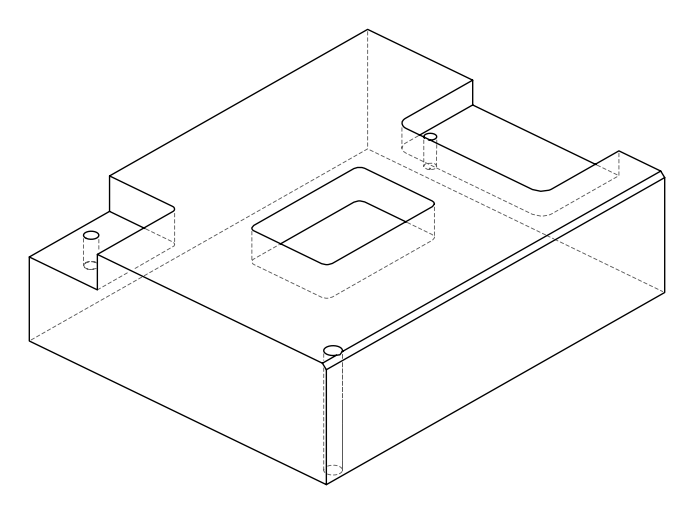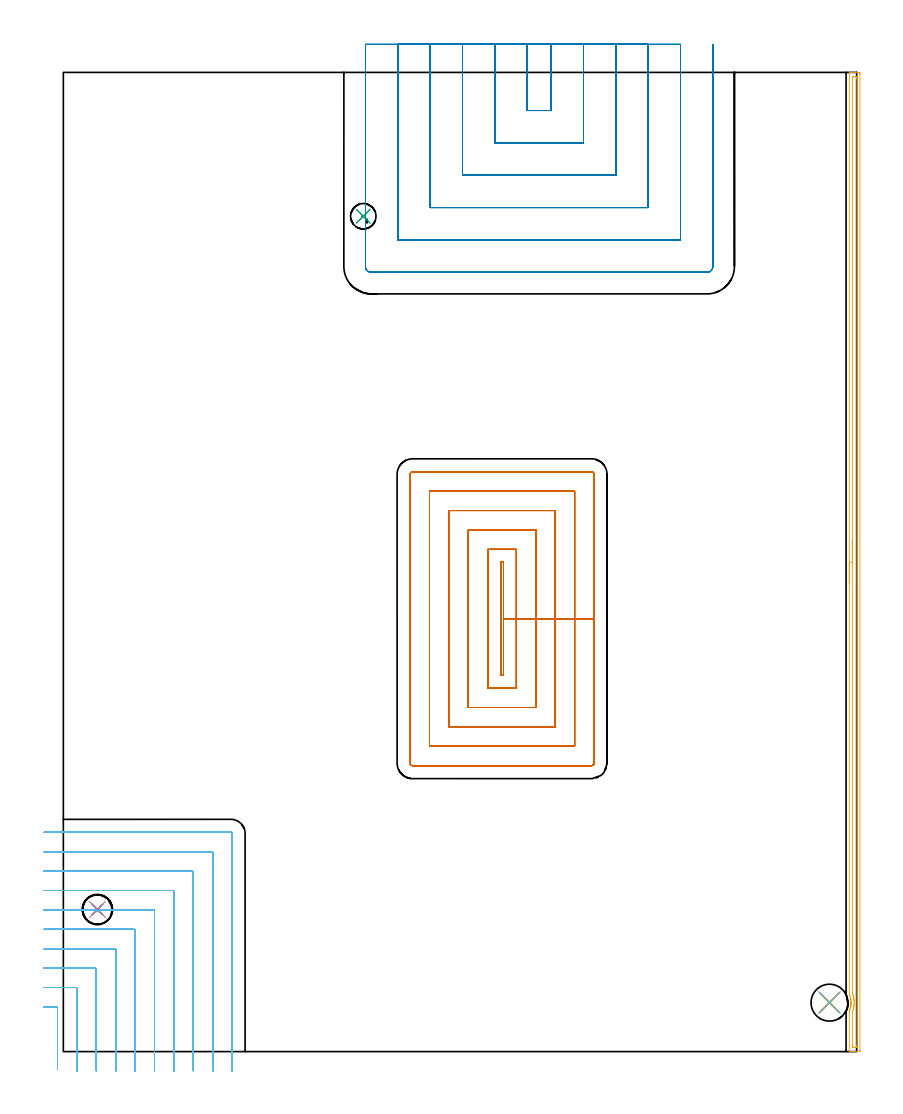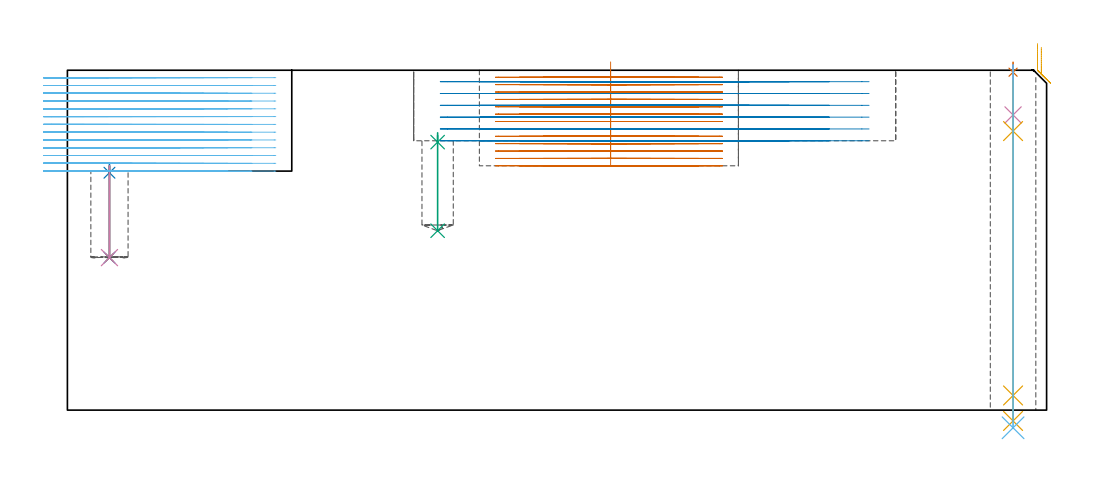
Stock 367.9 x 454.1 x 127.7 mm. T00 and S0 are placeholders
(PLAN: 14 operations, 10 tool changes, 114 min)
(1 SPOT_DRILL | STEP1HOLE | NXT0321_9005460120000 | 0.03 min | 6 mm3)
(2 SPOT_DRILL_1 | STEP1POCKET | NXT0321_9005460120000 | 0.04 min | 4181 mm3)
(3 SPOT_DRILL_2 | STEP1POCKET_1 | NXT0321_9005460120000 | 0.03 min | 2886 mm3)
(4 DRILL_BLIND_HOLE_INTO_CENTER | STEP1HOLE | NXT0301_083 | 0.08 min | 1511 mm3)
(5 GUN_DRILL_THROUGH_HOLE | STEP1HOLE | UGT0307_008 | 0.63 min | 10620 mm3)
(6 DRILL_TO_ENLARGE_THROUGH_HOLE | STEP1HOLE | UGT0301_242 | 0.55 min | 17125 mm3)
(7 DRILL_BLIND_HOLE_INTO_CENTER_1 | STEP1POCKET | NXT0301_056 | 0.15 min | 1794 mm3)
(8 DRILL_TO_ENLARGE_BLIND_HOLE | STEP1POCKET | UGT0301_374 | 0.15 min | 3334 mm3)
(9 DRILL_BLIND_HOLE_INTO_CENTER_2 | STEP1POCKET_1 | NXT0301_089 | 0.15 min | 3619 mm3)
(10 BORE_BLIND_HOLE | STEP1POCKET | UGT0332_064 | 0.15 min | 1490 mm3)
(11 AREA_MILL | FG_CHAMFER_SURFACE | UGT0205_001 | 7.45 min | 5450 mm3)
(12 MILL_CORNER_NOTCH_RECTANGULAR | CORNER_NOTCH_RECTANGULAR | NXT0201_011 | Follow Part, ap 3, ae 75% | 33.82 min | 337925 mm3)
(13 MILL_RECTANGULAR_POCKET | POCKET_RECTANGULAR_STRAIGHT | NXT0201_011 | Follow Part, ap 3, ae 75% | 43.97 min | 516505 mm3)
(14 MILL_SLOT | SLOT_PARTIAL_RECTANGULAR | UGT0201_136 | Follow Part, ap 5, ae 75% | 26.8 min | 488137 mm3)
(TOOL NXT0321_9005460120000 | NC Spot Drill, 142deg, 12mm, Carbide, Uncoated | D12 PA142 FL30 Z2)
(TOOL NXT0301_083 | Carbide Drill 11.2mm [860.1-1120-056A1-MM 2214] | D11.2 PA140 FL72 Z2)
(TOOL UGT0307_008 | Gun Drill 11 mm | D11 PA130 FL24 Z1)
(TOOL UGT0301_242 | Twist Drill 17.1 mm | D17.1 PA118 FL130 Z2)
(TOOL NXT0301_056 | Carbide Drill 8.5mm [860.1-0850-026A1-MM 2214] | D8.5 PA140 FL47 Z2)
(TOOL UGT0301_374 | Twist Drill Flat Bottom 13 mm | D13 PA180 FL101 Z2)
(TOOL NXT0301_089 | Carbide Drill 11.8mm [860.1-1180-035A1-MM 2214] | D11.8 PA140 FL55 Z2)
(TOOL UGT0332_064 | 14 mm Boring Bar Slip Fit | D14)
(TOOL UGT0205_001 | Chamfer Mill 20 x 3 x 45 deg. | D20 FL50 Z2)
(TOOL NXT0201_011 | ENDMILL 12mm [2P460-1200-NA 1630] | D12 FL38 Z6)
(TOOL UGT0201_136 | Carbide End Mill 20.0 | D20 FL30 Z4)
(OP 1 SPOT_DRILL)
G17 G21 G94 G90
T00 M6
G54
G17 G0 G90 X355.3 Y22.7 S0 M3
G43 Z137.7 H0
G94 G81 G98 Z126.964 F250. R130.7
G80
M5
M2
(OP 2 SPOT_DRILL_1)
G17 G21 G94 G90
T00 M6
G54
G17 G0 G90 X15.8 Y65.9 S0 M3
G43 Z137.7 H0
G94 G81 G98 Z89.189 F250. R92.8
G80
M5
M2
(OP 3 SPOT_DRILL_2)
G17 G21 G94 G90
T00 M6
G54
G17 G0 G90 X139.1 Y387.4 S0 M3
G43 Z137.7 H0
G94 G81 G98 Z100.692 F250. R104.2
G80
M5
M2
(OP 4 DRILL_BLIND_HOLE_INTO_CENTER)
G17 G21 G94 G90
T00 M6
G54
G17 G0 G90 X355.3 Y22.7 S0 M3
G43 Z137.7 H1
G94 G81 G98 Z110.9 F250. R129.7
G80
M5
M2
(OP 5 GUN_DRILL_THROUGH_HOLE)
G17 G21 G94 G90
T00 M6
G54
G17 G0 G90 X355.3 Y22.7 M8
G43 Z137.7 H0
Z123.803
S716 M3
G94 G1 Z104.837 F125. M26
G4 X.084
Z5.5 F250.
G4 X.084
Z-4.065 F125.
G4 X.084
M5
M9
G0 Z123.803
Z137.7
M2
(OP 6 DRILL_TO_ENLARGE_THROUGH_HOLE)
G17 G21 G94 G90
T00 M6
G54
G17 G0 G90 X355.3 Y22.7 S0 M3
G43 Z137.7 H0
G94 G73 G98 Z-6.637 F250. Q16.792 R129.7
G80
M5
M2
(OP 7 DRILL_BLIND_HOLE_INTO_CENTER_1)
G17 G21 G94 G90
T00 M6
G54
G17 G0 G90 X15.8 Y65.9 S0 M3
G43 Z137.7 H1
G94 G81 G98 Z57.3 F250. R91.8
G80
M5
M2
(OP 8 DRILL_TO_ENLARGE_BLIND_HOLE)
G17 G21 G94 G90
T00 M6
G54
G17 G0 G90 X15.8 Y65.9 S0 M3
G43 Z137.7 H0
G94 G81 G98 Z57.3 F250. R91.8
G80
M5
M2
(OP 9 DRILL_BLIND_HOLE_INTO_CENTER_2)
G17 G21 G94 G90
T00 M6
G54
G17 G0 G90 X139.1 Y387.4 S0 M3
G43 Z137.7 H1
G94 G81 G98 Z67.4 F250. R103.2
G80
M5
M2
(OP 10 BORE_BLIND_HOLE)
G17 G21 G94 G90
T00 M6
G54
G17 G0 G90 X15.8 Y65.9 S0 M3
G43 Z137.7 H0
G94 G85 G98 Z57.3 F250. R91.8
G80
M5
M2
(OP 11 AREA_MILL)
G17 G21 G94 G90
T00 M6
G54
G17 G0 G90 X364.5 Y216.926 S1061 M3
G43 Z137.7 H0
G94 G1 Y216.964 Z136.828 F250.
Y217.078 Z135.963
Y217.266 Z135.112
Y217.529 Z134.28
Y217.863 Z133.474
Y218.265 Z132.7
Y218.734 Z131.964
Y219.265 Z131.272
Y219.855 Z130.629
Y220.498 Z130.04
Y221.19 Z129.508
Y221.926 Z129.04
Y222.699 Z128.637
Y223.505 Z128.303
Y224.337 Z128.041
Y225.189 Z127.852
Y226.054 Z127.738
Y226.926 Z127.7
Y453.93
X364.503 Y454.09 Z127.688
X364.604 Y454.098 Z127.588
X364.711 Y454.1 Z127.489
X364.986 Z127.213
X365.646 Z126.548
X366.846 Z125.351
X367.385 Z124.809
X368.853 Z123.342
X369.123 Y454.097 Z123.073
X369.394 Y454.09 Z122.802
X369.398 Y453.767 Z122.8
X369.4 Y453.484
Y453.198
Y0.616
X369.398 Y0.333
X369.393 Y0.01 Z122.803
X369.123 Y0. Z123.073
X367.385 Z124.809
X366.846 Z125.351
X366.515 Z125.68
X365.977 Z126.219
X365.646 Z126.548
X364.711 Z127.489
X364.605 Z127.587
X364.555 Y0.003 Z127.636
X364.503 Y0.01 Z127.688
X364.5 Y0.17 Z127.7
Y18.481
X364.507 Y18.982 Z127.693
X364.509 Y19.002 Z127.691
X364.56 Y19.114 Z127.64
X364.67 Y19.374 Z127.528
X364.707 Y19.461 Z127.491
X364.871 Y19.905 Z127.325
X364.984 Y20.267 Z127.209
X365.012 Y20.354 Z127.183
X365.036 Y20.442 Z127.162
X365.067 Y20.566 Z127.13
X365.103 Y20.714 Z127.091
X365.125 Y20.799 Z127.07
X365.179 Y21.058 Z127.019
X365.199 Y21.161 Z126.998
X365.217 Y21.247 Z126.982
X365.248 Y21.456 Z126.952
X365.282 Y21.693 Z126.917
X365.323 Y22.14 Z126.874
X365.33 Y22.384 Z126.86
X365.334 Y22.437
X365.336 Y22.489 Z126.857
X365.341 Y22.586 Z126.855
X365.338 Y22.779 Z126.854
X365.337 Y22.848 Z126.857
Y22.851
X365.333 Y22.947 Z126.855
X365.335 Y22.984 Z126.859
Y23.033 Z126.86
X365.308 Y23.479 Z126.891
X365.255 Y23.925 Z126.944
X365.212 Y24.176 Z126.988
X365.178 Y24.373 Z127.022
X365.076 Y24.818 Z127.123
X364.97 Y25.18 Z127.226
X364.946 Y25.266 Z127.252
X364.791 Y25.711 Z127.406
X364.558 Y26.286 Z127.638
X364.506 Y26.42 Z127.691
X364.5 Y26.52 Z127.7
Y226.926
X365.914 Z126.286
X365.915 Y451.422 Z126.285
X365.916 Y451.697 Z126.284
X365.919 Y452.006 Z126.281
X365.921 Y452.075 Z126.279
X365.994 Y452.09 Z126.206
X366.127 Y452.096 Z126.073
X366.515 Y452.099 Z125.685
X366.993 Y452.1 Z125.207
X367.385 Z124.815
X367.864 Y452.098 Z124.336
X367.961 Y452.091 Z124.239
X367.979 Y452.089 Z124.221
X367.981 Y452.056 Z124.219
X367.984 Y451.974 Z124.216
X367.985 Y451.697 Z124.215
X367.986 Y451.079 Z124.214
X367.985 Y2.678 Z124.215
X367.984 Y2.403 Z124.216
X367.981 Y2.094 Z124.219
X367.979 Y2.025 Z124.221
X367.906 Y2.01 Z124.294
X367.773 Y2.004 Z124.427
X367.385 Y2.001 Z124.815
X366.907 Y2. Z125.293
X366.515 Z125.685
X366.036 Y2.002 Z126.164
X365.939 Y2.009 Z126.261
X365.921 Y2.011 Z126.279
X365.919 Y2.044 Z126.281
X365.916 Y2.126 Z126.284
X365.915 Y2.403 Z126.285
X365.914 Y3.021 Z126.286
Y17.588
X365.916 Y18.204 Z126.284
X365.919 Y18.343 Z126.281
X365.921 Y18.41 Z126.279
X366.25 Y19.374 Z125.95
X366.287 Y19.491 Z125.913
X366.313 Y19.583 Z125.887
X366.485 Y20.267 Z125.715
X366.515 Y20.393 Z125.685
X366.626 Y21.047 Z125.574
X366.642 Y21.161 Z125.558
X366.716 Y21.847 Z125.484
X366.73 Y22.054 Z125.47
X366.75 Y22.706 Z125.45
X366.746 Y22.947 Z125.454
X366.711 Y23.639 Z125.489
X366.692 Y23.84 Z125.508
X366.648 Y24.213 Z125.552
X366.582 Y24.665 Z125.618
X366.57 Y24.733 Z125.63
X366.515 Y25.014 Z125.685
X366.363 Y25.627 Z125.837
X366.302 Y25.847 Z125.898
X366.08 Y26.52 Z126.12
X365.987 Y26.794 Z126.213
X365.921 Y26.986 Z126.279
X365.918 Y27.134 Z126.282
X365.916 Y27.413 Z126.284
X365.914 Y28.031 Z126.286
Y28.306
Y226.926
Y227.797 Z126.324
Y228.662 Z126.438
Y229.514 Z126.626
Y230.346 Z126.889
Y231.152 Z127.223
Y231.926 Z127.625
Y232.661 Z128.094
Y233.353 Z128.625
Y233.997 Z129.215
Y234.586 Z129.858
Y235.117 Z130.55
Y235.586 Z131.286
Y235.989 Z132.06
Y236.323 Z132.866
Y236.585 Z133.698
Y236.774 Z134.549
Y236.888 Z135.414
Y236.926 Z136.286
G0 Z137.7
M5
M2
(OP 12 MILL_CORNER_NOTCH_RECTANGULAR)
G17 G21 G94 G90
T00 M6
G54
G17 G0 G90 X-2.7 Y-8.358 S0 M3
G43 Z137.83 H1
Z124.905
G94 G1 Y-5.358 F250.
Y20.106 F500.
G3 X-3.294 Y20.7 R0.6
G1 X-6.
X-9. F250.
G0 Z137.83
X6.3 Y-9.
Z124.905
G1 Y-6.
Y29.106 F500.
G3 X5.706 Y29.7 R0.6
G1 X-6.
X-9. F250.
G0 Z137.83
X15.3 Y-9.
Z124.905
G1 Y-6.
Y38.105 F500.
G3 X14.705 Y38.7 R0.6
G1 X-6.
X-9. F250.
G0 Z137.83
X24.3 Y-9.
Z124.905
G1 Y-6.
Y47.105 F500.
G3 X23.705 Y47.7 R0.6
G1 X-6.
X-9. F250.
G0 Z137.83
X33.3 Y-9.
Z124.905
G1 Y-6.
Y56.105 F500.
G3 X32.705 Y56.7 R0.6
G1 X-6.
X-9. F250.
G0 Z137.83
X42.3 Y-9.
Z124.905
G1 Y-6.
Y65.105 F500.
G3 X41.705 Y65.7 R0.6
G1 X16.768
G2 X16.108 Y64.963 R0.969
X15.486 Y64.965 R0.865
G1 X15.291 Y65.049
X15.235 Y65.085
G2 X14.835 Y65.7 R1.014
G1 X-6.
X-9. F250.
G0 Z137.83
X51.3 Y-9.
Z124.905
G1 Y-6.
Y74.104 F500.
G3 X50.704 Y74.7 R0.6
G1 X-6.
X-9. F250.
G0 Z137.83
X60.3 Y-9.
Z124.905
G1 Y-6.
Y83.104 F500.
G3 X59.704 Y83.7 R0.6
G1 X-6.
X-9. F250.
G0 Z137.83
X69.3 Y-9.
Z124.905
G1 Y-6.
Y92.104 F500.
G3 X68.704 Y92.7 R0.6
G1 X-6.
X-9. F250.
G0 Z137.83
X78.3 Y-9.
Z124.905
G1 Y-6.
Y101.104 F500.
G3 X77.704 Y101.7 R0.6
G1 X-6.
X-9. F250.
G0 Z137.83
X-2.7 Y-8.358
Z121.979
G1 Y-5.358
Y20.106 F500.
G3 X-3.294 Y20.7 R0.6
G1 X-6.
X-9. F250.
G0 Z137.83
X6.3 Y-9.
Z121.979
G1 Y-6.
Y29.106 F500.
G3 X5.706 Y29.7 R0.6
G1 X-6.
X-9. F250.
G0 Z137.83
X15.3 Y-9.
Z121.979
G1 Y-6.
Y38.105 F500.
G3 X14.705 Y38.7 R0.6
G1 X-6.
X-9. F250.
G0 Z137.83
X24.3 Y-9.
Z121.979
G1 Y-6.
Y47.105 F500.
G3 X23.705 Y47.7 R0.6
G1 X-6.
X-9. F250.
G0 Z137.83
X33.3 Y-9.
Z121.979
G1 Y-6.
Y56.105 F500.
G3 X32.705 Y56.7 R0.6
G1 X-6.
X-9. F250.
G0 Z137.83
X42.3 Y-9.
Z121.979
G1 Y-6.
Y65.105 F500.
G3 X41.705 Y65.7 R0.6
G1 X16.768
G2 X16.108 Y64.963 R0.969
X15.486 Y64.965 R0.865
G1 X15.291 Y65.049
X15.235 Y65.085
G2 X14.835 Y65.7 R1.015
G1 X-6.
X-9. F250.
G0 Z137.83
X51.3 Y-9.
Z121.979
G1 Y-6.
Y74.104 F500.
G3 X50.704 Y74.7 R0.6
G1 X-6.
X-9. F250.
G0 Z137.83
X60.3 Y-9.
Z121.979
G1 Y-6.
Y83.104 F500.
G3 X59.704 Y83.7 R0.6
G1 X-6.
X-9. F250.
G0 Z137.83
X69.3 Y-9.
Z121.979
G1 Y-6.
Y92.104 F500.
G3 X68.704 Y92.7 R0.6
G1 X-6.
X-9. F250.
G0 Z137.83
X78.3 Y-9.
Z121.979
G1 Y-6.
Y101.104 F500.
G3 X77.704 Y101.7 R0.6
G1 X-6.
X-9. F250.
G0 Z137.83
X-2.7 Y-8.358
Z119.054
G1 Y-5.358
Y20.106 F500.
G3 X-3.294 Y20.7 R0.6
G1 X-6.
X-9. F250.
G0 Z137.83
X6.3 Y-9.
Z119.054
G1 Y-6.
Y29.106 F500.
G3 X5.706 Y29.7 R0.6
G1 X-6.
X-9. F250.
G0 Z137.83
X15.3 Y-9.
Z119.054
G1 Y-6.
Y38.105 F500.
G3 X14.705 Y38.7 R0.6
G1 X-6.
X-9. F250.
G0 Z137.83
X24.3 Y-9.
Z119.054
G1 Y-6.
Y47.105 F500.
G3 X23.705 Y47.7 R0.6
G1 X-6.
X-9. F250.
G0 Z137.83
X33.3 Y-9.
Z119.054
G1 Y-6.
Y56.105 F500.
G3 X32.705 Y56.7 R0.6
G1 X-6.
X-9. F250.
G0 Z137.83
X42.3 Y-9.
Z119.054
G1 Y-6.
Y65.105 F500.
G3 X41.705 Y65.7 R0.6
G1 X16.768
G2 X16.108 Y64.963 R0.969
X15.486 Y64.965 R0.865
G1 X15.291 Y65.049
X15.235 Y65.085
G2 X14.835 Y65.7 R1.015
G1 X-6.
X-9. F250.
G0 Z137.83
X51.3 Y-9.
Z119.054
G1 Y-6.
Y74.104 F500.
G3 X50.704 Y74.7 R0.6
G1 X-6.
X-9. F250.
G0 Z137.83
X60.3 Y-9.
Z119.054
G1 Y-6.
Y83.104 F500.
G3 X59.704 Y83.7 R0.6
G1 X-6.
X-9. F250.
G0 Z137.83
X69.3 Y-9.
Z119.054
G1 Y-6.
Y92.104 F500.
G3 X68.704 Y92.7 R0.6
G1 X-6.
X-9. F250.
G0 Z137.83
X78.3 Y-9.
Z119.054
G1 Y-6.
Y101.104 F500.
G3 X77.704 Y101.7 R0.6
G1 X-6.
X-9. F250.
G0 Z137.83
X-2.7 Y-8.358
Z116.129
G1 Y-5.358
Y20.106 F500.
G3 X-3.294 Y20.7 R0.6
G1 X-6.
X-9. F250.
G0 Z137.83
X6.3 Y-9.
Z116.129
G1 Y-6.
Y29.106 F500.
G3 X5.706 Y29.7 R0.6
G1 X-6.
X-9. F250.
G0 Z137.83
X15.3 Y-9.
Z116.129
G1 Y-6.
Y38.105 F500.
G3 X14.705 Y38.7 R0.6
G1 X-6.
X-9. F250.
G0 Z137.83
X24.3 Y-9.
Z116.129
G1 Y-6.
Y47.105 F500.
G3 X23.705 Y47.7 R0.6
G1 X-6.
X-9. F250.
G0 Z137.83
X33.3 Y-9.
Z116.129
G1 Y-6.
Y56.105 F500.
G3 X32.705 Y56.7 R0.6
G1 X-6.
X-9. F250.
G0 Z137.83
X42.3 Y-9.
Z116.129
G1 Y-6.
Y65.105 F500.
G3 X41.705 Y65.7 R0.6
G1 X16.768
G2 X16.108 Y64.963 R0.969
X15.486 Y64.965 R0.866
G1 X15.291 Y65.049
X15.235 Y65.085
G2 X14.835 Y65.7 R1.015
G1 X-6.
X-9. F250.
G0 Z137.83
X51.3 Y-9.
Z116.129
G1 Y-6.
Y74.104 F500.
G3 X50.704 Y74.7 R0.6
G1 X-6.
X-9. F250.
G0 Z137.83
X60.3 Y-9.
Z116.129
G1 Y-6.
Y83.104 F500.
G3 X59.704 Y83.7 R0.6
G1 X-6.
X-9. F250.
G0 Z137.83
X69.3 Y-9.
Z116.129
G1 Y-6.
Y92.104 F500.
G3 X68.704 Y92.7 R0.6
G1 X-6.
X-9. F250.
G0 Z137.83
X78.3 Y-9.
Z116.129
G1 Y-6.
Y101.104 F500.
G3 X77.704 Y101.7 R0.6
G1 X-6.
X-9. F250.
G0 Z137.83
X-2.7 Y-8.358
Z113.203
G1 Y-5.358
Y20.106 F500.
G3 X-3.294 Y20.7 R0.6
G1 X-6.
X-9. F250.
G0 Z137.83
X6.3 Y-9.
Z113.203
G1 Y-6.
Y29.106 F500.
G3 X5.706 Y29.7 R0.6
G1 X-6.
X-9. F250.
G0 Z137.83
X15.3 Y-9.
Z113.203
G1 Y-6.
Y38.105 F500.
G3 X14.705 Y38.7 R0.6
G1 X-6.
X-9. F250.
G0 Z137.83
X24.3 Y-9.
Z113.203
G1 Y-6.
Y47.105 F500.
G3 X23.705 Y47.7 R0.6
G1 X-6.
X-9. F250.
G0 Z137.83
X33.3 Y-9.
Z113.203
G1 Y-6.
Y56.105 F500.
G3 X32.705 Y56.7 R0.6
G1 X-6.
X-9. F250.
G0 Z137.83
X42.3 Y-9.
Z113.203
G1 Y-6.
Y65.105 F500.
G3 X41.705 Y65.7 R0.6
G1 X16.768
G2 X16.108 Y64.963 R0.969
X15.486 Y64.965 R0.866
G1 X15.291 Y65.049
X15.235 Y65.085
G2 X14.835 Y65.7 R1.014
G1 X-6.
X-9. F250.
G0 Z137.83
X51.3 Y-9.
Z113.203
G1 Y-6.
Y74.104 F500.
G3 X50.704 Y74.7 R0.6
G1 X-6.
X-9. F250.
G0 Z137.83
X60.3 Y-9.
Z113.203
G1 Y-6.
Y83.104 F500.
G3 X59.704 Y83.7 R0.6
G1 X-6.
X-9. F250.
G0 Z137.83
X69.3 Y-9.
Z113.203
G1 Y-6.
Y92.104 F500.
G3 X68.704 Y92.7 R0.6
G1 X-6.
X-9. F250.
G0 Z137.83
X78.3 Y-9.
Z113.203
G1 Y-6.
Y101.104 F500.
G3 X77.704 Y101.7 R0.6
G1 X-6.
X-9. F250.
G0 Z137.83
X-2.7 Y-8.358
Z110.278
G1 Y-5.358
Y20.106 F500.
G3 X-3.294 Y20.7 R0.6
G1 X-6.
X-9. F250.
G0 Z137.83
X6.3 Y-9.
Z110.278
G1 Y-6.
Y29.106 F500.
G3 X5.706 Y29.7 R0.6
G1 X-6.
X-9. F250.
G0 Z137.83
X15.3 Y-9.
Z110.278
G1 Y-6.
Y38.105 F500.
G3 X14.705 Y38.7 R0.6
G1 X-6.
X-9. F250.
G0 Z137.83
X24.3 Y-9.
Z110.278
G1 Y-6.
Y47.105 F500.
G3 X23.705 Y47.7 R0.6
G1 X-6.
X-9. F250.
G0 Z137.83
X33.3 Y-9.
Z110.278
G1 Y-6.
Y56.105 F500.
G3 X32.705 Y56.7 R0.6
G1 X-6.
X-9. F250.
G0 Z137.83
X42.3 Y-9.
Z110.278
G1 Y-6.
Y65.105 F500.
G3 X41.705 Y65.7 R0.6
G1 X16.768
G2 X16.108 Y64.963 R0.969
X15.486 Y64.965 R0.865
G1 X15.291 Y65.049
X15.235 Y65.085
G2 X14.835 Y65.7 R1.016
G1 X-6.
X-9. F250.
G0 Z137.83
X51.3 Y-9.
Z110.278
G1 Y-6.
Y74.104 F500.
G3 X50.704 Y74.7 R0.6
G1 X-6.
X-9. F250.
G0 Z137.83
X60.3 Y-9.
Z110.278
G1 Y-6.
Y83.104 F500.
G3 X59.704 Y83.7 R0.6
G1 X-6.
X-9. F250.
G0 Z137.83
X69.3 Y-9.
Z110.278
G1 Y-6.
Y92.104 F500.
G3 X68.704 Y92.7 R0.6
G1 X-6.
X-9. F250.
G0 Z137.83
X78.3 Y-9.
Z110.278
G1 Y-6.
Y101.104 F500.
G3 X77.704 Y101.7 R0.6
G1 X-6.
X-9. F250.
G0 Z137.83
X-2.7 Y-8.358
Z107.352
G1 Y-5.358
Y20.106 F500.
G3 X-3.294 Y20.7 R0.6
G1 X-6.
X-9. F250.
G0 Z137.83
X6.3 Y-9.
Z107.352
G1 Y-6.
Y29.106 F500.
G3 X5.706 Y29.7 R0.6
G1 X-6.
X-9. F250.
G0 Z137.83
X15.3 Y-9.
Z107.352
G1 Y-6.
Y38.105 F500.
G3 X14.705 Y38.7 R0.6
G1 X-6.
X-9. F250.
G0 Z137.83
X24.3 Y-9.
Z107.352
G1 Y-6.
Y47.105 F500.
G3 X23.705 Y47.7 R0.6
G1 X-6.
X-9. F250.
G0 Z137.83
X33.3 Y-9.
Z107.352
G1 Y-6.
Y56.105 F500.
G3 X32.705 Y56.7 R0.6
G1 X-6.
X-9. F250.
G0 Z137.83
X42.3 Y-9.
Z107.352
G1 Y-6.
Y65.105 F500.
G3 X41.705 Y65.7 R0.6
G1 X16.768
G2 X16.108 Y64.963 R0.969
X15.486 Y64.965 R0.865
G1 X15.291 Y65.049
X15.235 Y65.085
G2 X14.835 Y65.7 R1.016
G1 X-6.
X-9. F250.
G0 Z137.83
X51.3 Y-9.
Z107.352
G1 Y-6.
Y74.104 F500.
G3 X50.704 Y74.7 R0.6
G1 X-6.
X-9. F250.
G0 Z137.83
X60.3 Y-9.
Z107.352
G1 Y-6.
Y83.104 F500.
G3 X59.704 Y83.7 R0.6
G1 X-6.
X-9. F250.
G0 Z137.83
X69.3 Y-9.
Z107.352
G1 Y-6.
Y92.104 F500.
G3 X68.704 Y92.7 R0.6
G1 X-6.
X-9. F250.
G0 Z137.83
X78.3 Y-9.
Z107.352
G1 Y-6.
Y101.104 F500.
G3 X77.704 Y101.7 R0.6
G1 X-6.
X-9. F250.
G0 Z137.83
X-2.7 Y-8.358
Z104.427
G1 Y-5.358
Y20.106 F500.
G3 X-3.294 Y20.7 R0.6
G1 X-6.
X-9. F250.
G0 Z137.83
X6.3 Y-9.
Z104.427
G1 Y-6.
Y29.106 F500.
G3 X5.706 Y29.7 R0.6
G1 X-6.
X-9. F250.
G0 Z137.83
X15.3 Y-9.
Z104.427
G1 Y-6.
Y38.105 F500.
G3 X14.705 Y38.7 R0.6
G1 X-6.
X-9. F250.
G0 Z137.83
X24.3 Y-9.
Z104.427
G1 Y-6.
Y47.105 F500.
G3 X23.705 Y47.7 R0.6
G1 X-6.
X-9. F250.
G0 Z137.83
X33.3 Y-9.
Z104.427
G1 Y-6.
Y56.105 F500.
G3 X32.705 Y56.7 R0.6
G1 X-6.
X-9. F250.
G0 Z137.83
X42.3 Y-9.
Z104.427
G1 Y-6.
Y65.105 F500.
G3 X41.705 Y65.7 R0.6
G1 X16.768
G2 X16.108 Y64.963 R0.969
X15.486 Y64.965 R0.865
G1 X15.291 Y65.049
X15.235 Y65.085
G2 X14.835 Y65.7 R1.015
G1 X-6.
X-9. F250.
G0 Z137.83
X51.3 Y-9.
Z104.427
G1 Y-6.
Y74.104 F500.
G3 X50.704 Y74.7 R0.6
G1 X-6.
X-9. F250.
G0 Z137.83
X60.3 Y-9.
Z104.427
G1 Y-6.
Y83.104 F500.
G3 X59.704 Y83.7 R0.6
G1 X-6.
X-9. F250.
G0 Z137.83
X69.3 Y-9.
Z104.427
G1 Y-6.
Y92.104 F500.
G3 X68.704 Y92.7 R0.6
G1 X-6.
X-9. F250.
G0 Z137.83
X78.3 Y-9.
Z104.427
G1 Y-6.
Y101.104 F500.
G3 X77.704 Y101.7 R0.6
G1 X-6.
X-9. F250.
G0 Z137.83
X-2.7 Y-8.358
Z101.502
G1 Y-5.358
Y20.106 F500.
G3 X-3.294 Y20.7 R0.6
G1 X-6.
X-9. F250.
G0 Z137.83
X6.3 Y-9.
Z101.502
G1 Y-6.
Y29.106 F500.
G3 X5.706 Y29.7 R0.6
G1 X-6.
X-9. F250.
G0 Z137.83
X15.3 Y-9.
Z101.502
G1 Y-6.
Y38.105 F500.
G3 X14.705 Y38.7 R0.6
G1 X-6.
X-9. F250.
G0 Z137.83
X24.3 Y-9.
Z101.502
G1 Y-6.
Y47.105 F500.
G3 X23.705 Y47.7 R0.6
G1 X-6.
X-9. F250.
G0 Z137.83
X33.3 Y-9.
Z101.502
G1 Y-6.
Y56.105 F500.
G3 X32.705 Y56.7 R0.6
G1 X-6.
X-9. F250.
G0 Z137.83
X42.3 Y-9.
Z101.502
G1 Y-6.
Y65.105 F500.
G3 X41.705 Y65.7 R0.6
G1 X16.768
G2 X16.108 Y64.963 R0.969
X15.486 Y64.965 R0.866
G1 X15.291 Y65.049
X15.235 Y65.085
G2 X14.835 Y65.7 R1.014
G1 X-6.
X-9. F250.
G0 Z137.83
X51.3 Y-9.
Z101.502
G1 Y-6.
Y74.104 F500.
G3 X50.704 Y74.7 R0.6
G1 X-6.
X-9. F250.
G0 Z137.83
X60.3 Y-9.
Z101.502
G1 Y-6.
Y83.104 F500.
G3 X59.704 Y83.7 R0.6
G1 X-6.
X-9. F250.
G0 Z137.83
X69.3 Y-9.
Z101.502
G1 Y-6.
Y92.104 F500.
G3 X68.704 Y92.7 R0.6
G1 X-6.
X-9. F250.
G0 Z137.83
X78.3 Y-9.
Z101.502
G1 Y-6.
Y101.104 F500.
G3 X77.704 Y101.7 R0.6
G1 X-6.
X-9. F250.
G0 Z137.83
X-2.7 Y-8.358
Z98.576
G1 Y-5.358
Y20.106 F500.
G3 X-3.294 Y20.7 R0.6
G1 X-6.
X-9. F250.
G0 Z137.83
X6.3 Y-9.
Z98.576
G1 Y-6.
Y29.106 F500.
G3 X5.706 Y29.7 R0.6
G1 X-6.
X-9. F250.
G0 Z137.83
X15.3 Y-9.
Z98.576
G1 Y-6.
Y38.105 F500.
G3 X14.705 Y38.7 R0.6
G1 X-6.
X-9. F250.
G0 Z137.83
X24.3 Y-9.
Z98.576
G1 Y-6.
Y47.105 F500.
G3 X23.705 Y47.7 R0.6
G1 X-6.
X-9. F250.
G0 Z137.83
X33.3 Y-9.
Z98.576
G1 Y-6.
Y56.105 F500.
G3 X32.705 Y56.7 R0.6
G1 X-6.
X-9. F250.
G0 Z137.83
X42.3 Y-9.
Z98.576
G1 Y-6.
Y65.105 F500.
G3 X41.705 Y65.7 R0.6
G1 X16.768
G2 X16.108 Y64.963 R0.969
X15.486 Y64.965 R0.866
G1 X15.291 Y65.049
X15.235 Y65.085
G2 X14.835 Y65.7 R1.014
G1 X-6.
X-9. F250.
G0 Z137.83
X51.3 Y-9.
Z98.576
G1 Y-6.
Y74.104 F500.
G3 X50.704 Y74.7 R0.6
G1 X-6.
X-9. F250.
G0 Z137.83
X60.3 Y-9.
Z98.576
G1 Y-6.
Y83.104 F500.
G3 X59.704 Y83.7 R0.6
G1 X-6.
X-9. F250.
G0 Z137.83
X69.3 Y-9.
Z98.576
G1 Y-6.
Y92.104 F500.
G3 X68.704 Y92.7 R0.6
G1 X-6.
X-9. F250.
G0 Z137.83
X78.3 Y-9.
Z98.576
G1 Y-6.
Y101.104 F500.
G3 X77.704 Y101.7 R0.6
G1 X-6.
X-9. F250.
G0 Z137.83
X-2.7 Y-8.358
Z95.651
G1 Y-5.358
Y20.106 F500.
G3 X-3.294 Y20.7 R0.6
G1 X-6.
X-9. F250.
G0 Z137.83
X6.3 Y-9.
Z95.651
G1 Y-6.
Y29.106 F500.
G3 X5.706 Y29.7 R0.6
G1 X-6.
X-9. F250.
G0 Z137.83
X15.3 Y-9.
Z95.651
G1 Y-6.
Y38.105 F500.
G3 X14.705 Y38.7 R0.6
G1 X-6.
X-9. F250.
G0 Z137.83
X24.3 Y-9.
Z95.651
G1 Y-6.
Y47.105 F500.
G3 X23.705 Y47.7 R0.6
G1 X-6.
X-9. F250.
G0 Z137.83
X33.3 Y-9.
Z95.651
G1 Y-6.
Y56.105 F500.
G3 X32.705 Y56.7 R0.6
G1 X-6.
X-9. F250.
G0 Z137.83
X42.3 Y-9.
Z95.651
G1 Y-6.
Y65.105 F500.
G3 X41.705 Y65.7 R0.6
G1 X16.768
G2 X16.108 Y64.963 R0.969
X15.486 Y64.965 R0.865
G1 X15.291 Y65.049
X15.235 Y65.085
G2 X14.835 Y65.7 R1.016
G1 X-6.
X-9. F250.
G0 Z137.83
X51.3 Y-9.
Z95.651
G1 Y-6.
Y74.104 F500.
G3 X50.704 Y74.7 R0.6
G1 X-6.
X-9. F250.
G0 Z137.83
X60.3 Y-9.
Z95.651
G1 Y-6.
Y83.104 F500.
G3 X59.704 Y83.7 R0.6
G1 X-6.
X-9. F250.
G0 Z137.83
X69.3 Y-9.
Z95.651
G1 Y-6.
Y92.104 F500.
G3 X68.704 Y92.7 R0.6
G1 X-6.
X-9. F250.
G0 Z137.83
X78.3 Y-9.
Z95.651
G1 Y-6.
Y101.104 F500.
G3 X77.704 Y101.7 R0.6
G1 X-6.
X-9. F250.
G0 Z137.83
X-2.7 Y-8.358
Z92.725
G1 Y-5.358
Y20.106 F500.
G3 X-3.294 Y20.7 R0.6
G1 X-6.
X-9. F250.
G0 Z137.83
X6.3 Y-9.
Z92.725
G1 Y-6.
Y29.106 F500.
G3 X5.706 Y29.7 R0.6
G1 X-6.
X-9. F250.
G0 Z137.83
X15.3 Y-9.
Z92.725
G1 Y-6.
Y38.105 F500.
G3 X14.705 Y38.7 R0.6
G1 X-6.
X-9. F250.
G0 Z137.83
X24.3 Y-9.
Z92.725
G1 Y-6.
Y47.105 F500.
G3 X23.705 Y47.7 R0.6
G1 X-6.
X-9. F250.
G0 Z137.83
X33.3 Y-9.
Z92.725
G1 Y-6.
Y56.105 F500.
G3 X32.705 Y56.7 R0.6
G1 X-6.
X-9. F250.
G0 Z137.83
X42.3 Y-9.
Z92.725
G1 Y-6.
Y65.105 F500.
G3 X41.705 Y65.7 R0.6
G1 X16.768
G2 X16.108 Y64.963 R0.969
X15.486 Y64.965 R0.865
G1 X15.291 Y65.049
X15.235 Y65.085
G2 X14.835 Y65.7 R1.016
G1 X-6.
X-9. F250.
G0 Z137.83
X51.3 Y-9.
Z92.725
G1 Y-6.
Y74.104 F500.
G3 X50.704 Y74.7 R0.6
G1 X-6.
X-9. F250.
G0 Z137.83
X60.3 Y-9.
Z92.725
G1 Y-6.
Y83.104 F500.
G3 X59.704 Y83.7 R0.6
G1 X-6.
X-9. F250.
G0 Z137.83
X69.3 Y-9.
Z92.725
G1 Y-6.
Y92.104 F500.
G3 X68.704 Y92.7 R0.6
G1 X-6.
X-9. F250.
G0 Z137.83
X78.3 Y-9.
Z92.725
G1 Y-6.
Y101.104 F500.
G3 X77.704 Y101.7 R0.6
G1 X-6.
X-9. F250.
G0 Z137.83
X-2.7 Y-8.358
Z89.8
G1 Y-5.358
Y20.106 F500.
G3 X-3.294 Y20.7 R0.6
G1 X-6.
X-9. F250.
G0 Z137.83
X6.3 Y-9.
Z89.8
G1 Y-6.
Y29.106 F500.
G3 X5.706 Y29.7 R0.6
G1 X-6.
X-9. F250.
G0 Z137.83
X15.3 Y-9.
Z89.8
G1 Y-6.
Y38.105 F500.
G3 X14.705 Y38.7 R0.6
G1 X-6.
X-9. F250.
G0 Z137.83
X24.3 Y-9.
Z89.8
G1 Y-6.
Y47.105 F500.
G3 X23.705 Y47.7 R0.6
G1 X-6.
X-9. F250.
G0 Z137.83
X33.3 Y-9.
Z89.8
G1 Y-6.
Y56.105 F500.
G3 X32.705 Y56.7 R0.6
G1 X-6.
X-9. F250.
G0 Z137.83
X42.3 Y-9.
Z89.8
G1 Y-6.
Y65.105 F500.
G3 X41.705 Y65.7 R0.6
G1 X16.768
G2 X16.108 Y64.963 R0.969
X15.486 Y64.965 R0.865
G1 X15.291 Y65.049
X15.235 Y65.085
G2 X14.835 Y65.7 R1.015
G1 X-6.
X-9. F250.
G0 Z137.83
X51.3 Y-9.
Z89.8
G1 Y-6.
Y74.104 F500.
G3 X50.704 Y74.7 R0.6
G1 X-6.
X-9. F250.
G0 Z137.83
X60.3 Y-9.
Z89.8
G1 Y-6.
Y83.104 F500.
G3 X59.704 Y83.7 R0.6
G1 X-6.
X-9. F250.
G0 Z137.83
X69.3 Y-9.
Z89.8
G1 Y-6.
Y92.104 F500.
G3 X68.704 Y92.7 R0.6
G1 X-6.
X-9. F250.
G0 Z137.83
X78.3 Y-9.
Z89.8
G1 Y-6.
Y101.104 F500.
G3 X77.704 Y101.7 R0.6
G1 X-6.
X-9. F250.
G0 Z137.83
M5
M2
(OP 13 MILL_RECTANGULAR_POCKET)
G17 G21 G94 G90
T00 M6
G54
G17 G0 G90 X204.1 Y179.21 S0 M3
G43 Z137.83 H1
Z130.83
G94 G1 Y200.75 Z125.059 F250.
Y226.9 F500.
X202.8
Y174.6
X204.1
Y200.75
X210.1
Y232.9
X196.8
Y168.6
X210.1
Y200.75
X219.1
Y241.9
X187.8
Y159.6
X219.1
Y200.75
X228.1
Y250.9
X178.8
Y150.6
X228.1
Y200.75
X237.1
Y259.9
X169.8
Y141.6
X237.1
Y200.75
X246.1
Y267.7
G3 X244.9 Y268.9 R1.2
G1 X162.
G3 X160.8 Y267.7 R1.2
G1 Y133.8
G3 X162. Y132.6 R1.2
G1 X244.9
G3 X246.1 Y133.8 R1.2
G1 Y200.75
Y201.75
G0 X204.1 Y179.21 Z128.059
G1 Y200.75 Z122.287 F250.
Y226.9 F500.
X202.8
Y174.6
X204.1
Y200.75
X210.1
Y232.9
X196.8
Y168.6
X210.1
Y200.75
X219.1
Y241.9
X187.8
Y159.6
X219.1
Y200.75
X228.1
Y250.9
X178.8
Y150.6
X228.1
Y200.75
X237.1
Y259.9
X169.8
Y141.6
X237.1
Y200.75
X246.1
Y267.7
G3 X244.9 Y268.9 R1.2
G1 X162.
G3 X160.8 Y267.7 R1.2
G1 Y133.8
G3 X162. Y132.6 R1.2
G1 X244.9
G3 X246.1 Y133.8 R1.2
G1 Y200.75
Y201.75
G0 X204.1 Y179.21 Z125.287
G1 Y200.75 Z119.516 F250.
Y226.9 F500.
X202.8
Y174.6
X204.1
Y200.75
X210.1
Y232.9
X196.8
Y168.6
X210.1
Y200.75
X219.1
Y241.9
X187.8
Y159.6
X219.1
Y200.75
X228.1
Y250.9
X178.8
Y150.6
X228.1
Y200.75
X237.1
Y259.9
X169.8
Y141.6
X237.1
Y200.75
X246.1
Y267.7
G3 X244.9 Y268.9 R1.2
G1 X162.
G3 X160.8 Y267.7 R1.2
G1 Y133.8
G3 X162. Y132.6 R1.2
G1 X244.9
G3 X246.1 Y133.8 R1.2
G1 Y200.75
Y201.75
G0 X204.1 Y179.21 Z122.516
G1 Y200.75 Z116.744 F250.
Y226.9 F500.
X202.8
Y174.6
X204.1
Y200.75
X210.1
Y232.9
X196.8
Y168.6
X210.1
Y200.75
X219.1
Y241.9
X187.8
Y159.6
X219.1
Y200.75
X228.1
Y250.9
X178.8
Y150.6
X228.1
Y200.75
X237.1
Y259.9
X169.8
Y141.6
X237.1
Y200.75
X246.1
Y267.7
G3 X244.9 Y268.9 R1.2
G1 X162.
G3 X160.8 Y267.7 R1.2
G1 Y133.8
G3 X162. Y132.6 R1.2
G1 X244.9
G3 X246.1 Y133.8 R1.2
G1 Y200.75
Y201.75
G0 X204.1 Y179.21 Z119.744
G1 Y200.75 Z113.972 F250.
Y226.9 F500.
X202.8
Y174.6
X204.1
Y200.75
X210.1
Y232.9
X196.8
Y168.6
X210.1
Y200.75
X219.1
Y241.9
X187.8
Y159.6
X219.1
Y200.75
X228.1
Y250.9
X178.8
Y150.6
X228.1
Y200.75
X237.1
Y259.9
X169.8
Y141.6
X237.1
Y200.75
X246.1
Y267.7
G3 X244.9 Y268.9 R1.2
G1 X162.
G3 X160.8 Y267.7 R1.2
G1 Y133.8
G3 X162. Y132.6 R1.2
G1 X244.9
G3 X246.1 Y133.8 R1.2
G1 Y200.75
Y201.75
G0 X204.1 Y179.21 Z116.972
G1 Y200.75 Z111.201 F250.
Y226.9 F500.
X202.8
Y174.6
X204.1
Y200.75
X210.1
Y232.9
X196.8
Y168.6
X210.1
Y200.75
X219.1
Y241.9
X187.8
Y159.6
X219.1
Y200.75
X228.1
Y250.9
X178.8
Y150.6
X228.1
Y200.75
X237.1
Y259.9
X169.8
Y141.6
X237.1
Y200.75
X246.1
Y267.7
G3 X244.9 Y268.9 R1.2
G1 X162.
G3 X160.8 Y267.7 R1.2
G1 Y133.8
G3 X162. Y132.6 R1.2
G1 X244.9
G3 X246.1 Y133.8 R1.2
G1 Y200.75
Y201.75
G0 X204.1 Y179.21 Z114.201
G1 Y200.75 Z108.429 F250.
Y226.9 F500.
X202.8
Y174.6
X204.1
Y200.75
X210.1
Y232.9
X196.8
Y168.6
X210.1
Y200.75
X219.1
Y241.9
X187.8
Y159.6
X219.1
Y200.75
X228.1
Y250.9
X178.8
Y150.6
X228.1
Y200.75
X237.1
Y259.9
X169.8
Y141.6
X237.1
Y200.75
X246.1
Y267.7
G3 X244.9 Y268.9 R1.2
G1 X162.
G3 X160.8 Y267.7 R1.2
G1 Y133.8
G3 X162. Y132.6 R1.2
G1 X244.9
G3 X246.1 Y133.8 R1.2
G1 Y200.75
Y201.75
G0 X204.1 Y179.21 Z111.429
G1 Y200.75 Z105.658 F250.
Y226.9 F500.
X202.8
Y174.6
X204.1
Y200.75
X210.1
Y232.9
X196.8
Y168.6
X210.1
Y200.75
X219.1
Y241.9
X187.8
Y159.6
X219.1
Y200.75
X228.1
Y250.9
X178.8
Y150.6
X228.1
Y200.75
X237.1
Y259.9
X169.8
Y141.6
X237.1
Y200.75
X246.1
Y267.7
G3 X244.9 Y268.9 R1.2
G1 X162.
G3 X160.8 Y267.7 R1.2
G1 Y133.8
G3 X162. Y132.6 R1.2
G1 X244.9
G3 X246.1 Y133.8 R1.2
G1 Y200.75
Y201.75
G0 X204.1 Y179.21 Z108.658
G1 Y200.75 Z102.886 F250.
Y226.9 F500.
X202.8
Y174.6
X204.1
Y200.75
X210.1
Y232.9
X196.8
Y168.6
X210.1
Y200.75
X219.1
Y241.9
X187.8
Y159.6
X219.1
Y200.75
X228.1
Y250.9
X178.8
Y150.6
X228.1
Y200.75
X237.1
Y259.9
X169.8
Y141.6
X237.1
Y200.75
X246.1
Y267.7
G3 X244.9 Y268.9 R1.2
G1 X162.
G3 X160.8 Y267.7 R1.2
G1 Y133.8
G3 X162. Y132.6 R1.2
G1 X244.9
G3 X246.1 Y133.8 R1.2
G1 Y200.75
Y201.75
G0 X204.1 Y179.21 Z105.886
G1 Y200.75 Z100.115 F250.
Y226.9 F500.
X202.8
Y174.6
X204.1
Y200.75
X210.1
Y232.9
X196.8
Y168.6
X210.1
Y200.75
X219.1
Y241.9
X187.8
Y159.6
X219.1
Y200.75
X228.1
Y250.9
X178.8
Y150.6
X228.1
Y200.75
X237.1
Y259.9
X169.8
Y141.6
X237.1
Y200.75
X246.1
Y267.7
G3 X244.9 Y268.9 R1.2
G1 X162.
G3 X160.8 Y267.7 R1.2
G1 Y133.8
G3 X162. Y132.6 R1.2
G1 X244.9
G3 X246.1 Y133.8 R1.2
G1 Y200.75
Y201.75
G0 X204.1 Y179.21 Z103.115
G1 Y200.75 Z97.343 F250.
Y226.9 F500.
X202.8
Y174.6
X204.1
Y200.75
X210.1
Y232.9
X196.8
Y168.6
X210.1
Y200.75
X219.1
Y241.9
X187.8
Y159.6
X219.1
Y200.75
X228.1
Y250.9
X178.8
Y150.6
X228.1
Y200.75
X237.1
Y259.9
X169.8
Y141.6
X237.1
Y200.75
X246.1
Y267.7
G3 X244.9 Y268.9 R1.2
G1 X162.
G3 X160.8 Y267.7 R1.2
G1 Y133.8
G3 X162. Y132.6 R1.2
G1 X244.9
G3 X246.1 Y133.8 R1.2
G1 Y200.75
Y201.75
G0 X204.1 Y179.21 Z100.343
G1 Y200.75 Z94.572 F250.
Y226.9 F500.
X202.8
Y174.6
X204.1
Y200.75
X210.1
Y232.9
X196.8
Y168.6
X210.1
Y200.75
X219.1
Y241.9
X187.8
Y159.6
X219.1
Y200.75
X228.1
Y250.9
X178.8
Y150.6
X228.1
Y200.75
X237.1
Y259.9
X169.8
Y141.6
X237.1
Y200.75
X246.1
Y267.7
G3 X244.9 Y268.9 R1.2
G1 X162.
G3 X160.8 Y267.7 R1.2
G1 Y133.8
G3 X162. Y132.6 R1.2
G1 X244.9
G3 X246.1 Y133.8 R1.2
G1 Y200.75
Y201.75
G0 X204.1 Y179.21 Z97.572
G1 Y200.75 Z91.8 F250.
Y226.9 F500.
X202.8
Y174.6
X204.1
Y200.75
X210.1
Y232.9
X196.8
Y168.6
X210.1
Y200.75
X219.1
Y241.9
X187.8
Y159.6
X219.1
Y200.75
X228.1
Y250.9
X178.8
Y150.6
X228.1
Y200.75
X237.1
Y259.9
X169.8
Y141.6
X237.1
Y200.75
X246.1
Y267.7
G3 X244.9 Y268.9 R1.2
G1 X162.
G3 X160.8 Y267.7 R1.2
G1 Y133.8
G3 X162. Y132.6 R1.2
G1 X244.9
G3 X246.1 Y133.8 R1.2
G1 Y200.75
Y201.75
G0 Z137.83
M5
M2
(OP 14 MILL_SLOT)
G17 G21 G94 G90
T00 M6
G54
G17 G0 G90 X215.1 Y467.1 S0 M3
G43 Z137.83 H0
Z123.392
G94 G1 Y464.1 F250.
Y436.4 F500.
X226.2
Y464.1
Y467.1 F250.
X200.1
Y464.1
Y421.4 F500.
X241.2
Y464.1
Y467.1 F250.
X185.1
Y464.1
Y406.4 F500.
X256.2
Y464.1
Y467.1 F250.
X170.1
Y464.1
Y391.4 F500.
X271.2
Y464.1
Y467.1 F250.
X155.1
Y464.1
Y376.4 F500.
X286.2
Y464.1
Y467.1 F250.
X140.1
Y464.1
Y364.1 F500.
G3 X142.8 Y361.4 R2.7
G1 X298.5
G3 X301.2 Y364.1 R2.7
G1 Y464.1
Y467.1 F250.
G0 X215.1 Z118.953
G1 Y464.1
Y436.4 F500.
X226.2
Y464.1
Y467.1 F250.
X200.1
Y464.1
Y421.4 F500.
X241.2
Y464.1
Y467.1 F250.
X185.1
Y464.1
Y406.4 F500.
X256.2
Y464.1
Y467.1 F250.
X170.1
Y464.1
Y391.4 F500.
X271.2
Y464.1
Y467.1 F250.
X155.1
Y464.1
Y376.4 F500.
X286.2
Y464.1
Y467.1 F250.
X140.1
Y464.1
Y364.1 F500.
G3 X142.8 Y361.4 R2.7
G1 X298.5
G3 X301.2 Y364.1 R2.7
G1 Y464.1
Y467.1 F250.
G0 X215.1 Z114.515
G1 Y464.1
Y436.4 F500.
X226.2
Y464.1
Y467.1 F250.
X200.1
Y464.1
Y421.4 F500.
X241.2
Y464.1
Y467.1 F250.
X185.1
Y464.1
Y406.4 F500.
X256.2
Y464.1
Y467.1 F250.
X170.1
Y464.1
Y391.4 F500.
X271.2
Y464.1
Y467.1 F250.
X155.1
Y464.1
Y376.4 F500.
X286.2
Y464.1
Y467.1 F250.
X140.1
Y464.1
Y364.1 F500.
G3 X142.8 Y361.4 R2.7
G1 X298.5
G3 X301.2 Y364.1 R2.7
G1 Y464.1
Y467.1 F250.
G0 X215.1 Z110.077
G1 Y464.1
Y436.4 F500.
X226.2
Y464.1
Y467.1 F250.
X200.1
Y464.1
Y421.4 F500.
X241.2
Y464.1
Y467.1 F250.
X185.1
Y464.1
Y406.4 F500.
X256.2
Y464.1
Y467.1 F250.
X170.1
Y464.1
Y391.4 F500.
X271.2
Y464.1
Y467.1 F250.
X155.1
Y464.1
Y376.4 F500.
X286.2
Y464.1
Y467.1 F250.
X140.1
Y464.1
Y364.1 F500.
G3 X142.8 Y361.4 R2.7
G1 X298.5
G3 X301.2 Y364.1 R2.7
G1 Y464.1
Y467.1 F250.
G0 X215.1 Z105.638
G1 Y464.1
Y436.4 F500.
X226.2
Y464.1
Y467.1 F250.
X200.1
Y464.1
Y421.4 F500.
X241.2
Y464.1
Y467.1 F250.
X185.1
Y464.1
Y406.4 F500.
X256.2
Y464.1
Y467.1 F250.
X170.1
Y464.1
Y391.4 F500.
X271.2
Y464.1
Y467.1 F250.
X155.1
Y464.1
Y376.4 F500.
X286.2
Y464.1
Y467.1 F250.
X140.1
Y464.1
Y364.1 F500.
G3 X142.8 Y361.4 R2.7
G1 X298.5
G3 X301.2 Y364.1 R2.7
G1 Y464.1
Y467.1 F250.
G0 X215.1 Z101.2
G1 Y464.1
Y436.4 F500.
X226.2
Y464.1
Y467.1 F250.
X200.1
Y464.1
Y421.4 F500.
X241.2
Y464.1
Y467.1 F250.
X185.1
Y464.1
Y406.4 F500.
X256.2
Y464.1
Y467.1 F250.
X170.1
Y464.1
Y391.4 F500.
X271.2
Y464.1
Y467.1 F250.
X155.1
Y464.1
Y376.4 F500.
X286.2
Y464.1
Y467.1 F250.
X140.1
Y464.1
Y364.1 F500.
G3 X142.8 Y361.4 R2.7
G1 X298.5
G3 X301.2 Y364.1 R2.7
G1 Y464.1
Y467.1 F250.
G0 Z137.83
M5
M2
